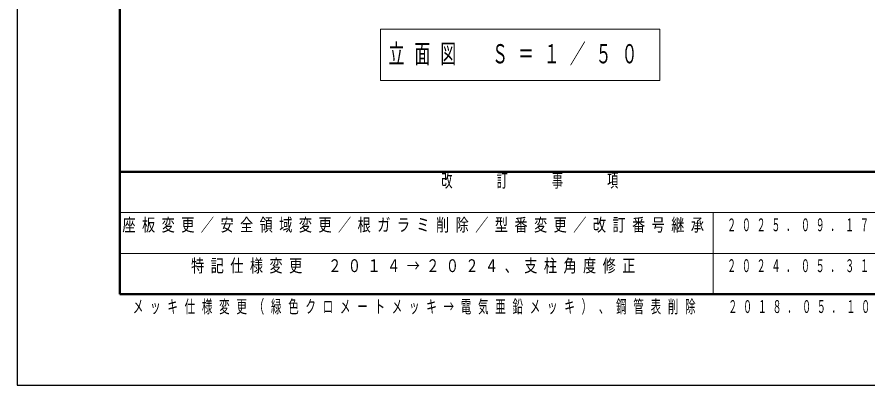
# Model space of a CAD drawing. Units: millimetres on the paper, with parts at other scales. Extents: x 197 to 617, y 140 to 437.
# Drawn here: x 196.6 to 342.1, y 139.9 to 203 of the extents above; entities that cross this region are included whole.
import ezdxf

# ---------------------------------------------------------------- set-up
doc = ezdxf.new("R2010")
doc.units = ezdxf.units.MM
doc.layers.add('A3図枠', color=140, linetype='Continuous', lineweight=50)
doc.layers.add('線', color=2, linetype='Continuous', lineweight=25)
doc.layers.add('図面プロファイル', color=7, linetype='Continuous')
doc.styles.add('ＭＳ ゴシック', font='')
doc.styles.get('ＭＳ ゴシック').set_extended_font_data('MS Gothic')

msp = doc.modelspace()

# ---------------------------------------------------------------- linework, layer by layer
at = {"layer": 'A3図枠', "color": 7}
for p, q in [((214.142, 422.455), (214.142, 155.455)), ((214.142, 176.455), (599.142, 176.455)), ((214.142, 155.455), (599.142, 155.455))]:
    msp.add_line(p, q, dxfattribs=at)
at = {"layer": 'A3図枠', "color": 7, "lineweight": 13}
for p, q in [((214.142, 169.455), (355.642, 169.455)), ((315.642, 169.455), (315.642, 155.455)), ((214.142, 162.455), (355.642, 162.455))]:
    msp.add_line(p, q, dxfattribs=at)
at = {"layer": '線', "color": 7, "lineweight": 13}
for p, q in [((258.722, 200.865), (258.722, 192.065)), ((306.522, 200.865), (258.722, 200.865)), ((306.522, 192.065), (306.522, 200.865)), ((258.722, 192.065), (306.522, 192.065))]:
    msp.add_line(p, q, dxfattribs=at)
at = {"layer": '線', "color": 7}
msp.add_lwpolyline([(196.588, 139.92), (616.697, 139.92), (616.697, 436.915), (196.588, 436.915)], close=True, dxfattribs=at)

# ---------------------------------------------------------------- texts
at = {"layer": 'A3図枠', "color": 4, "insert": (284.892, 176.155), "char_height": 2.346, "attachment_point": 2, "style": 'ＭＳ ゴシック'}
msp.add_mtext('\\T1.64;\\W0.6;改\u3000\u3000訂\u3000\u3000事\u3000\u3000項', dxfattribs=at)
at = {"layer": '図面プロファイル', "char_height": 2.199, "attachment_point": 2, "style": 'ＭＳ ゴシック'}
for s, insert in [('\\T1.49;\\W0.75;特記仕様変更\u3000２０１４→２０２４、支柱角度修正', (264.892, 161.455)), ('\\T1.64;\\W0.5;２０２４．０５．３１', (330.642, 161.455)), ('\\T1.64;\\W0.6;メッキ仕様変更（緑色クロメートメッキ→電気亜鉛メッキ）、鋼管表削除', (265.092, 154.455)), ('\\T1.64;\\W0.5;２０１８．０５．１０', (330.842, 154.455))]:
    msp.add_mtext(s, dxfattribs=dict(at, insert=insert))
at = {"layer": '線', "color": 7, "style": 'ＭＳ ゴシック'}
for s, insert, char_height, attachment_point in [('\\T1.64;\\W0.6;立面図\u3000Ｓ＝１／５０', (260.122, 196.465), 3.299, 4), ('\\T1.49;\\W0.75;座板変更／安全領域変更／根ガラミ削除／型番変更／改訂番号継承', (264.892, 168.455), 2.199, 2), ('\\T1.64;\\W0.5;２０２５．０９．１７', (330.642, 168.455), 2.199, 2)]:
    msp.add_mtext(s, dxfattribs=dict(at, insert=insert, char_height=char_height, attachment_point=attachment_point))

doc.saveas('drawing.dxf')
